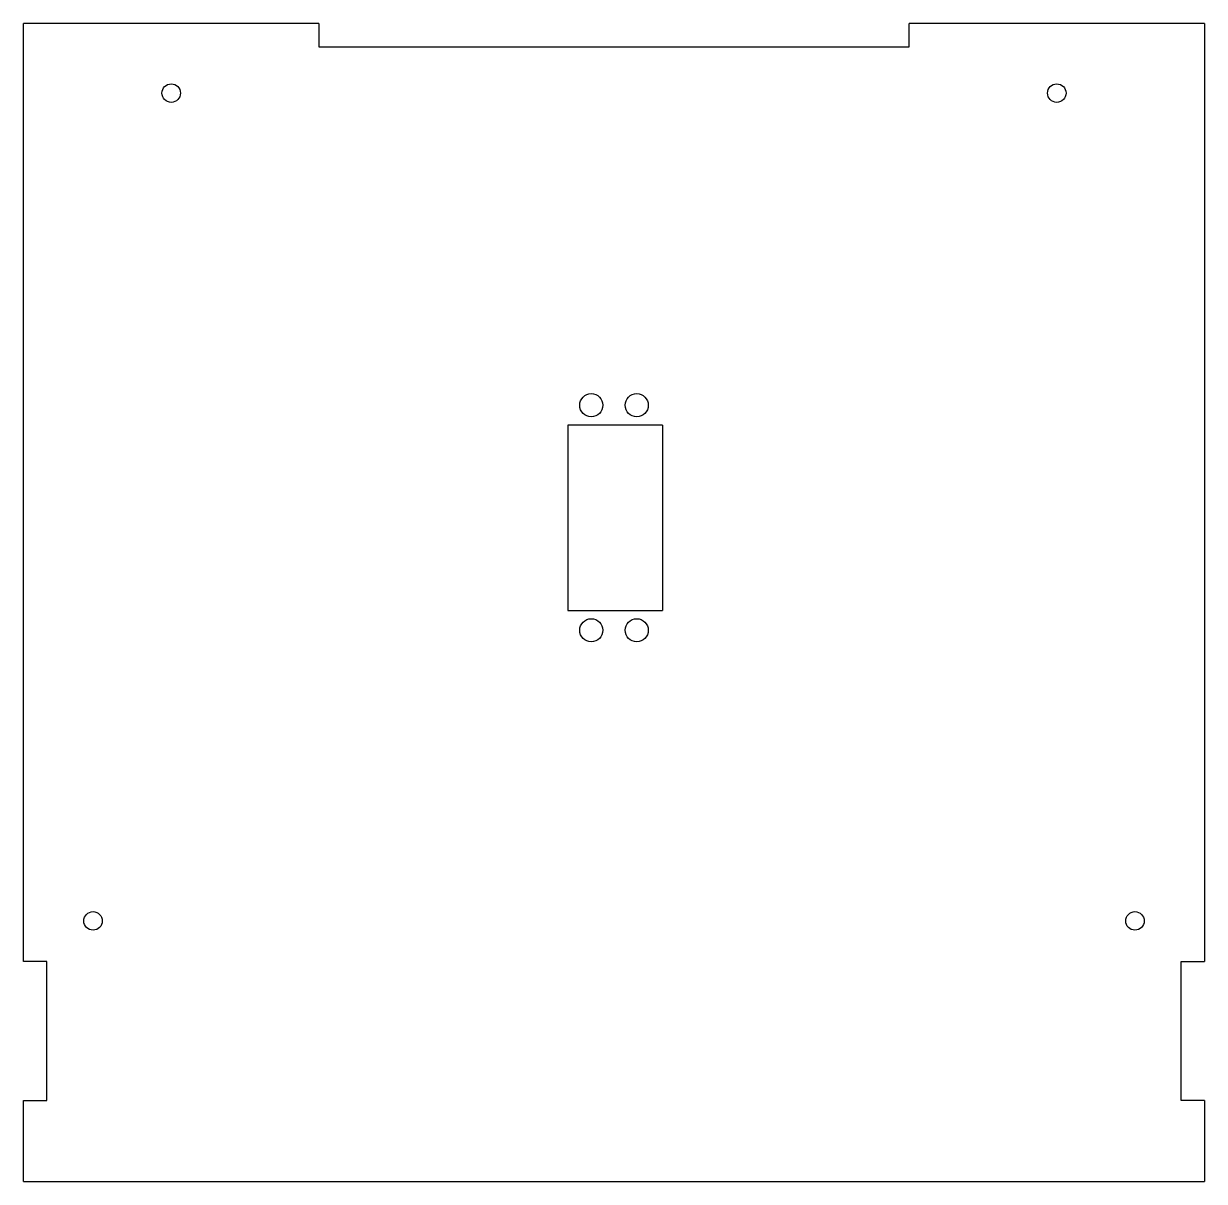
# Model space of a CAD drawing. Header units: millimetres. Extents: x -130 to 125, y -125 to 125.
import ezdxf

# ---------------------------------------------------------------- set-up
doc = ezdxf.new("R2010")
doc.units = ezdxf.units.MM

msp = doc.modelspace()

# ---------------------------------------------------------------- linework, layer by layer
at = {"color": 7, "linetype": 'Continuous', "lineweight": 25}
for p, q in [((-130, -77.5), (-130, 125)), ((-66.25, 125), (-130, 125)), ((-66.25, 125), (-66.25, 120)), ((61.25, 120), (61.25, 125)), ((125, 125), (61.25, 125)), ((125, 125), (125, -77.5)), ((-66.25, 120), (61.25, 120)), ((8, 38.3), (-12.5, 38.3)), ((-12.5, 38.3), (-12.5, -1.7)), ((8, 38.3), (8, -1.7)), ((-12.5, -1.7), (8, -1.7)), ((-125, -77.5), (-130, -77.5)), ((-125, -107.5), (-125, -77.5)), ((120, -77.5), (125, -77.5)), ((120, -107.5), (120, -77.5)), ((-130, -125), (-130, -107.5)), ((-130, -107.5), (-125, -107.5)), ((125, -107.5), (120, -107.5)), ((125, -107.5), (125, -125)), ((-130, -125), (125, -125))]:
    msp.add_line(p, q, dxfattribs=at)
for centre, radius in [((-98.125, 110), 2), ((93.125, 110), 2), ((-7.4, 42.6), 2.5), ((2.4, 42.6), 2.5), ((-7.4, -6), 2.5), ((2.4, -6), 2.5), ((-115, -68.75), 2), ((110, -68.75), 2)]:
    msp.add_circle(centre, radius, dxfattribs=at)

doc.saveas('drawing.dxf')
